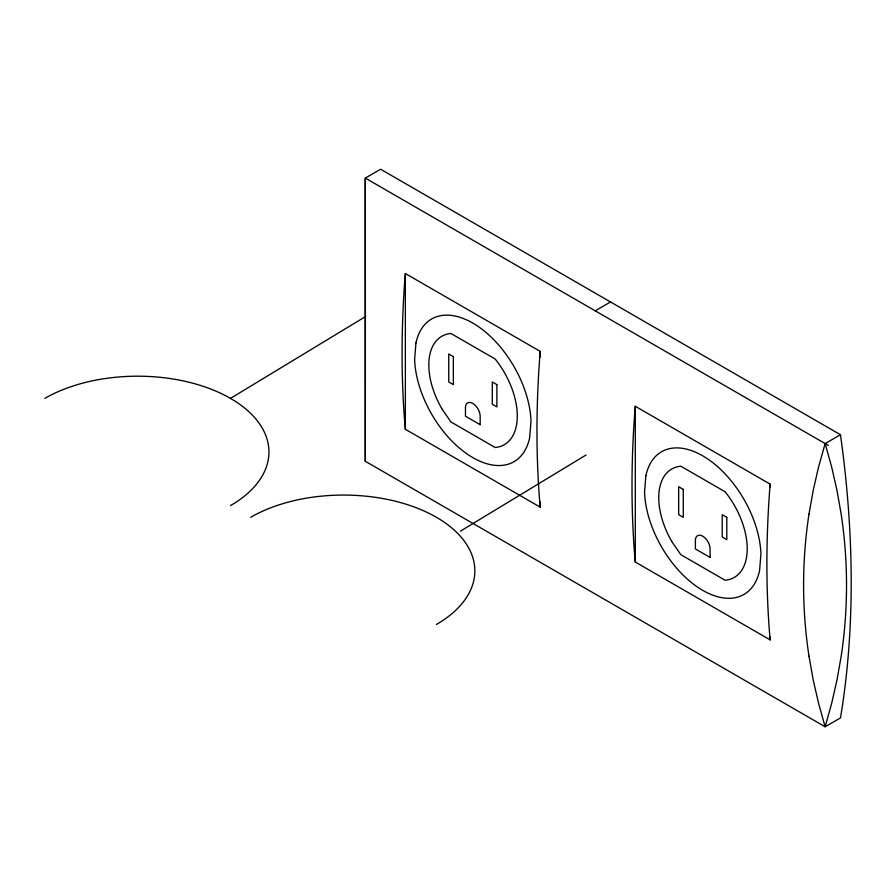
<?xml version="1.0" encoding="UTF-8"?>
<svg xmlns="http://www.w3.org/2000/svg" width="896" height="896" viewBox="0 0 896 896"><rect width="100%" height="100%" fill="white"/><g stroke="black" fill="none" stroke-linecap="round" stroke-linejoin="round"><path stroke-width="1.34" d="M365.288 461.272L365.344 400.064A705.398 2.162 89.9 0 0 365.344 257.936L365.288 178.08L380.621 169.232L840.47 434.728A998.57 576.531 60 0 1 840.47 717.92L825.138 726.768L365.288 461.272L365.232 381.494A710.662 2.184 89.9 0 1 365.232 239.355L365.288 178.08L828.419 445.458M540.254 356.966L540.254 351.411L405.362 273.526L404.768 280.683A998.57 576.531 -60 0 0 404.768 422.822L405.362 429.285L540.254 507.17L540.254 501.603M540.254 351.411L539.65 358.568A998.57 576.531 -60 0 0 539.65 500.707L540.254 507.17M770.179 486.931L770.179 484.154L635.298 406.28L634.693 413.437A998.57 576.531 -60 0 0 634.693 555.576L635.298 562.038L770.179 639.912L770.179 637.134M770.179 484.154L769.586 491.31A998.57 576.531 -60 0 0 769.586 633.45L770.179 639.912M808.998 514.069L813.187 490.482L818.574 466.973L825.138 443.576L840.47 434.728M44.8 398.395A131.298 75.802 0 0 1 230.485 398.395L365.691 316.456M460.421 531.149L586.051 455M595.213 310.822L610.546 301.974M441.605 408.453L450.934 421.949L495.163 447.496A62.563 36.12 60 0 0 495.163 359.016L450.934 333.48A62.563 36.12 60 0 0 441.762 408.542M671.53 541.195L680.859 554.702L725.099 580.238A62.563 36.12 60 0 0 725.099 491.758L680.859 466.222A62.563 36.12 60 0 0 671.698 541.296M825.138 443.576L831.667 467.006L837.01 490.526L841.165 514.136A710.662 580.261 0.4 0 1 841.176 656.275L837.01 679.862L831.667 703.371L825.138 726.768L818.574 703.338L813.187 679.818L808.998 656.208M635.298 406.28L635.298 562.038M405.362 273.526L405.362 429.285M250.701 517.272A131.298 75.802 0 0 1 436.386 517.272A131.298 75.802 0 0 1 436.386 624.478M230.485 398.395A131.298 75.802 0 0 1 230.485 505.602M808.987 656.208A705.398 575.949 0.4 0 1 808.987 514.069M415.957 342.888L414.613 359.61A82.376 47.555 60 0 0 467.667 454.373A82.376 47.555 60 0 0 529.659 437.797L531.003 421.086A82.376 47.555 60 0 0 477.949 326.312A82.376 47.555 60 0 0 415.957 342.888M645.882 475.642L644.538 492.352A82.376 47.555 60 0 0 697.592 587.126A82.376 47.555 60 0 0 759.595 570.55L760.939 553.829A82.376 47.555 60 0 0 707.874 459.066A82.376 47.555 60 0 0 645.882 475.642M453.342 356.63L448.75 353.976L448.75 381.942L453.342 384.597L453.342 356.63M683.267 489.373L678.675 486.718L678.675 514.685L683.267 517.339L683.267 489.373M496.877 384.597L492.274 381.942L492.274 404.242L496.877 406.896L496.877 384.597M726.802 517.339L722.21 514.685L722.21 536.984L726.802 539.638L726.802 517.339M480.166 424.682L465.45 416.192L465.45 407.691A10.405 6.003 60 0 1 472.808 403.446A10.405 6.003 60 0 1 480.166 416.192L480.166 424.682M710.091 557.435L695.386 548.934L695.386 540.445A10.405 6.003 60 0 1 702.733 536.189A10.405 6.003 60 0 1 710.091 548.934L710.091 557.435"/></g></svg>
